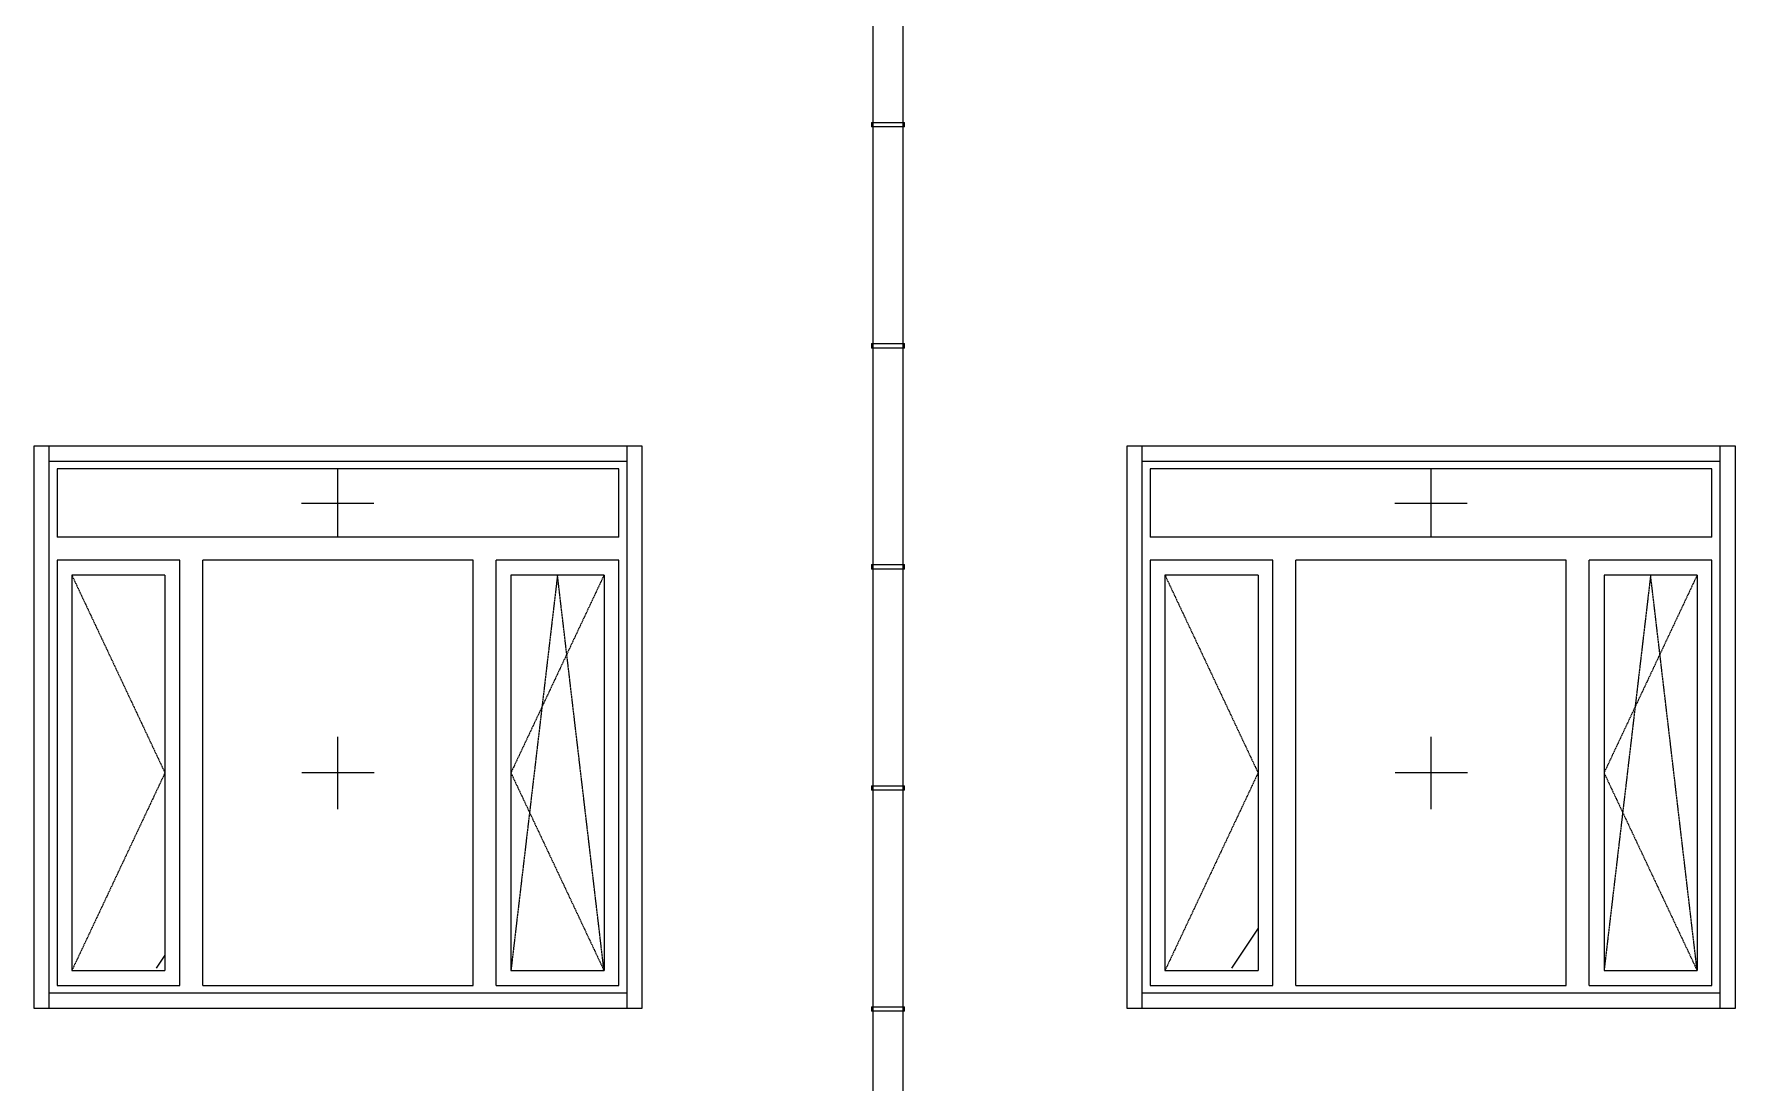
# Model space of a CAD drawing. Header units: millimetres. Extents: x -515342 to 330399, y -224905 to 507333.
# Drawn here: x 172740 to 178365, y 9331 to 12800 of the extents above; entities that cross this region are included whole.
import ezdxf

# ---------------------------------------------------------------- set-up
doc = ezdxf.new("R2010")
doc.units = ezdxf.units.MM
doc.linetypes.add('ASVP_Штриховая_ш2 п1', pattern=[3, 2, -1])
doc.layers.get('0').update_dxf_attribs({"lineweight": 0})
for name, color, linetype, lineweight in [('Витраж', 7, 'Continuous', 0), ('Обобщенные модели', 7, 'Continuous', 0), ('Окна', 7, 'Continuous', 0), ('Окна открывание', 7, 'Continuous', 0)]:
    doc.layers.add(name, color=color, linetype=linetype, lineweight=lineweight)
pattern_1 = [(236.31, (1066.07, 1244.6), (-1777.996, -3556.002), [641.07, -5769.6]), (236.31, (1101.63, 1137.9), (-1777.996, -3556.002), [384.64, -6026.03]), (236.31, (888.27, 1137.9), (-1777.996, -3556.002), [384.64, -6026.03])]

# ---------------------------------------------------------------- blocks, each defined once
blk = doc.blocks.new('Окно_ПВХ_3Створки_1Фрамуга-верх - АР_Окно_ОП_1820_h_х1970_3ст2фр-в-V56-О_АР_Эскиз_Фасад 12-1 копия 1')
at = {"layer": 'Окна'}
h = blk.add_hatch(dxfattribs=at)
h.set_pattern_fill('FP_1', color=256, style=0, pattern_type=2)
h.set_pattern_definition(pattern_1)
h.paths.add_polyline_path([(-9591.1, 7635), (-9591.1, 8943), (-9899.1, 8943), (-9899.1, 7635), (-9618.6, 7635)])
h = blk.add_hatch(dxfattribs=at)
h.set_pattern_fill('FP_1', color=256, style=0, pattern_type=2)
h.set_pattern_definition(pattern_1)
h.paths.add_polyline_path([(-8139.1, 7635), (-8139.1, 8943), (-8447.1, 8943), (-8447.1, 7635), (-8269.3, 7635)])
for p, q in [((-8090.1, 9294), (-9948.1, 9294)), ((-9948.1, 9294), (-9948.1, 9068)), ((-8090.1, 9068), (-8090.1, 9294)), ((-8090.1, 9068), (-9948.1, 9068)), ((-9542.1, 8992), (-9948.1, 8992)), ((-9948.1, 8992), (-9948.1, 7586)), ((-9542.1, 7586), (-9542.1, 8992)), ((-8572.1, 8992), (-9466.1, 8992)), ((-9466.1, 7586), (-9466.1, 8992)), ((-8572.1, 7586), (-8572.1, 8992)), ((-8090.1, 8992), (-8496.1, 8992)), ((-8496.1, 7586), (-8496.1, 8992)), ((-8090.1, 7586), (-8090.1, 8992)), ((-9899.1, 8943), (-9899.1, 7635)), ((-9591.1, 8943), (-9899.1, 8943)), ((-9591.1, 8943), (-9591.1, 7635)), ((-8447.1, 8943), (-8447.1, 7635)), ((-8139.1, 8943), (-8447.1, 8943)), ((-8139.1, 8943), (-8139.1, 7635)), ((-9899.1, 7635), (-9591.1, 7635)), ((-8447.1, 7635), (-8139.1, 7635)), ((-9948.1, 7586), (-9542.1, 7586)), ((-9466.1, 7586), (-8572.1, 7586)), ((-8496.1, 7586), (-8090.1, 7586))]:
    blk.add_line(p, q, dxfattribs=at)
at = {"layer": 'Окна открывание', "linetype": 'ASVP_Штриховая_ш2 п1'}
for p, q in [((-9019.1, 9068), (-9019.1, 9294)), ((-9139.1, 9181), (-8899.1, 9181)), ((-9899.1, 8943), (-9591.1, 8289)), ((-8293.1, 8943), (-8447.1, 7635)), ((-8139.1, 8943), (-8447.1, 8289)), ((-8139.1, 7635), (-8293.1, 8943)), ((-9019.1, 8169), (-9019.1, 8409)), ((-9591.1, 8289), (-9899.1, 7635)), ((-8899.1, 8289), (-9139.1, 8289)), ((-8447.1, 8289), (-8139.1, 7635))]:
    blk.add_line(p, q, dxfattribs=at)
blk = doc.blocks.new('Окно_ПВХ_3Створки_1Фрамуга-верх - АР_Окно_ОП_1820_h_х1970_3ст2фр-в-V57-О_АР_Эскиз_Фасад 12-1 копия 1')
at = {"layer": 'Окна'}
h = blk.add_hatch(dxfattribs=at)
h.set_pattern_fill('FP_1', color=256, style=0, pattern_type=2)
h.set_pattern_definition(pattern_1)
h.paths.add_polyline_path([(-5976.2, 7635), (-5976.2, 8943), (-6284.2, 8943), (-6284.2, 7635), (-6020.5, 7635)])
h = blk.add_hatch(dxfattribs=at)
h.set_pattern_fill('FP_1', color=256, style=0, pattern_type=2)
h.set_pattern_definition(pattern_1)
h.paths.add_polyline_path([(-4524.2, 7635), (-4524.2, 8943), (-4832.2, 8943), (-4832.2, 7635), (-4671.2, 7635)])
for p, q in [((-4475.2, 9294), (-6333.2, 9294)), ((-6333.2, 9294), (-6333.2, 9068)), ((-4475.2, 9068), (-4475.2, 9294)), ((-4475.2, 9068), (-6333.2, 9068)), ((-5927.2, 8992), (-6333.2, 8992)), ((-6333.2, 8992), (-6333.2, 7586)), ((-5927.2, 7586), (-5927.2, 8992)), ((-4957.2, 8992), (-5851.2, 8992)), ((-5851.2, 7586), (-5851.2, 8992)), ((-4957.2, 7586), (-4957.2, 8992)), ((-4475.2, 8992), (-4881.2, 8992)), ((-4881.2, 7586), (-4881.2, 8992)), ((-4475.2, 7586), (-4475.2, 8992)), ((-6284.2, 8943), (-6284.2, 7635)), ((-5976.2, 8943), (-6284.2, 8943)), ((-5976.2, 8943), (-5976.2, 7635)), ((-4832.2, 8943), (-4832.2, 7635)), ((-4524.2, 8943), (-4832.2, 8943)), ((-4524.2, 8943), (-4524.2, 7635)), ((-6284.2, 7635), (-5976.2, 7635)), ((-4832.2, 7635), (-4524.2, 7635)), ((-6333.2, 7586), (-5927.2, 7586)), ((-5851.2, 7586), (-4957.2, 7586)), ((-4881.2, 7586), (-4475.2, 7586))]:
    blk.add_line(p, q, dxfattribs=at)
at = {"layer": 'Окна открывание', "linetype": 'ASVP_Штриховая_ш2 п1'}
for p, q in [((-5404.2, 9068), (-5404.2, 9294)), ((-5524.2, 9181), (-5284.2, 9181)), ((-6284.2, 8943), (-5976.2, 8289)), ((-4678.2, 8943), (-4832.2, 7635)), ((-4524.2, 8943), (-4832.2, 8289)), ((-4524.2, 7635), (-4678.2, 8943)), ((-5404.2, 8169), (-5404.2, 8409)), ((-5976.2, 8289), (-6284.2, 7635)), ((-5284.2, 8289), (-5524.2, 8289)), ((-4832.2, 8289), (-4524.2, 7635))]:
    blk.add_line(p, q, dxfattribs=at)
blk = doc.blocks.new('Прямоугольный импост - АР_Откос_Металлический_50х330 Белый Правый-9899493-О_АР_Эскиз_Фасад 12-1 копия 1')
at = {"layer": 'Витраж'}
for p, q in [((-9974.1, 2570), (-9974.1, 2620)), ((-9974.1, 2620), (-8064.1, 2620)), ((-8064.1, 2620), (-8064.1, 2570)), ((-9974.1, 2570), (-8064.1, 2570))]:
    blk.add_line(p, q, dxfattribs=at)
blk = doc.blocks.new('Прямоугольный импост - АР_Откос_Металлический_50х330 Белый Левый-9898761-О_АР_Эскиз_Фасад 12-1 копия 1')
at = {"layer": 'Витраж'}
for p, q in [((-9974.1, 760), (-9974.1, 810)), ((-8064.1, 810), (-9974.1, 810)), ((-8064.1, 810), (-8064.1, 760)), ((-8064.1, 760), (-9974.1, 760))]:
    blk.add_line(p, q, dxfattribs=at)
blk = doc.blocks.new('Прямоугольный импост - АР_Откос_Металлический_50х330 Белый Правый-9899492-О_АР_Эскиз_Фасад 12-1 копия 1')
at = {"layer": 'Витраж'}
for p, q in [((-8064.1, 2620), (-8014.1, 2620)), ((-8064.1, 2620), (-8064.1, 760)), ((-8014.1, 2620), (-8014.1, 760)), ((-8014.1, 760), (-8064.1, 760))]:
    blk.add_line(p, q, dxfattribs=at)
blk = doc.blocks.new('Прямоугольный импост - АР_Откос_Металлический_50х330 Белый Левый-V99-О_АР_Эскиз_Фасад 12-1 копия 1')
at = {"layer": 'Витраж'}
for p, q in [((-10024.1, 2620), (-9974.1, 2620)), ((-10024.1, 760), (-10024.1, 2620)), ((-9974.1, 760), (-9974.1, 2620)), ((-9974.1, 760), (-10024.1, 760))]:
    blk.add_line(p, q, dxfattribs=at)
blk = doc.blocks.new('ASVP_ОМ_Водосточная труба_На стене - Труба 100-9889468-О_АР_Эскиз_Фасад 12-1 копия 1')
at = {"layer": 'Обобщенные модели'}
for p, q in [((-7250, 12695.760475), (-7250, -604.239525)), ((-7150, -604.239525), (-7150, 12695.760475))]:
    blk.add_line(p, q, dxfattribs=at)
blk = doc.blocks.new('Влж_Водосточная труба_Хомут - Хомут-9753428-О_АР_Эскиз_Фасад 12-1 копия 1')
at = {"layer": 'Обобщенные модели'}
for p, q in [((-7255, 12633.260475), (-7255, 12618.260475)), ((-7255, 12633.260475), (-7145, 12633.260475)), ((-7145, 12618.260475), (-7255, 12618.260475)), ((-7145, 12618.260475), (-7145, 12633.260475))]:
    blk.add_line(p, q, dxfattribs=at)
blk = doc.blocks.new('СД_Люблино_Фасады_rvt-1-О_АР_Эскиз_Фасад 12-1 копия 1')
at = {"layer": 'Витраж', "lineweight": 9}
for name, p in [('Прямоугольный импост - АР_Откос_Металлический_50х330 Белый Левый-V99-О_АР_Эскиз_Фасад 12-1 копия 1', (0, 6750)), ('Прямоугольный импост - АР_Откос_Металлический_50х330 Белый Правый-9899493-О_АР_Эскиз_Фасад 12-1 копия 1', (0, 6750)), ('Прямоугольный импост - АР_Откос_Металлический_50х330 Белый Правый-9899492-О_АР_Эскиз_Фасад 12-1 копия 1', (0, 6750)), ('Прямоугольный импост - АР_Откос_Металлический_50х330 Белый Левый-V99-О_АР_Эскиз_Фасад 12-1 копия 1', (3615, 6750)), ('Прямоугольный импост - АР_Откос_Металлический_50х330 Белый Правый-9899493-О_АР_Эскиз_Фасад 12-1 копия 1', (3615, 6750)), ('Прямоугольный импост - АР_Откос_Металлический_50х330 Белый Правый-9899492-О_АР_Эскиз_Фасад 12-1 копия 1', (3615, 6750)), ('Прямоугольный импост - АР_Откос_Металлический_50х330 Белый Левый-9898761-О_АР_Эскиз_Фасад 12-1 копия 1', (0, 6750)), ('Прямоугольный импост - АР_Откос_Металлический_50х330 Белый Левый-9898761-О_АР_Эскиз_Фасад 12-1 копия 1', (3615, 6750))]:
    blk.add_blockref(name, p, dxfattribs=at)
at = {"layer": 'Обобщенные модели', "lineweight": 9}
for name, p in [('ASVP_ОМ_Водосточная труба_На стене - Труба 100-9889468-О_АР_Эскиз_Фасад 12-1 копия 1', (0, 0)), ('Влж_Водосточная труба_Хомут - Хомут-9753428-О_АР_Эскиз_Фасад 12-1 копия 1', (0, -2193.3)), ('Влж_Водосточная труба_Хомут - Хомут-9753428-О_АР_Эскиз_Фасад 12-1 копия 1', (0, -2924.4)), ('Влж_Водосточная труба_Хомут - Хомут-9753428-О_АР_Эскиз_Фасад 12-1 копия 1', (0, -3655.6)), ('Влж_Водосточная труба_Хомут - Хомут-9753428-О_АР_Эскиз_Фасад 12-1 копия 1', (0, -4386.7)), ('Влж_Водосточная труба_Хомут - Хомут-9753428-О_АР_Эскиз_Фасад 12-1 копия 1', (0, -5117.8))]:
    blk.add_blockref(name, p, dxfattribs=at)
at = {"layer": 'Окна', "lineweight": 9}
for name in ['Окно_ПВХ_3Створки_1Фрамуга-верх - АР_Окно_ОП_1820_h_х1970_3ст2фр-в-V56-О_АР_Эскиз_Фасад 12-1 копия 1', 'Окно_ПВХ_3Створки_1Фрамуга-верх - АР_Окно_ОП_1820_h_х1970_3ст2фр-в-V57-О_АР_Эскиз_Фасад 12-1 копия 1']:
    blk.add_blockref(name, (0, 0), dxfattribs=at)

msp = doc.modelspace()

# ---------------------------------------------------------------- block references
msp.add_blockref('СД_Люблино_Фасады_rvt-1-О_АР_Эскиз_Фасад 12-1 копия 1', (182763.6864, 2067.7355))

doc.saveas('drawing.dxf')
